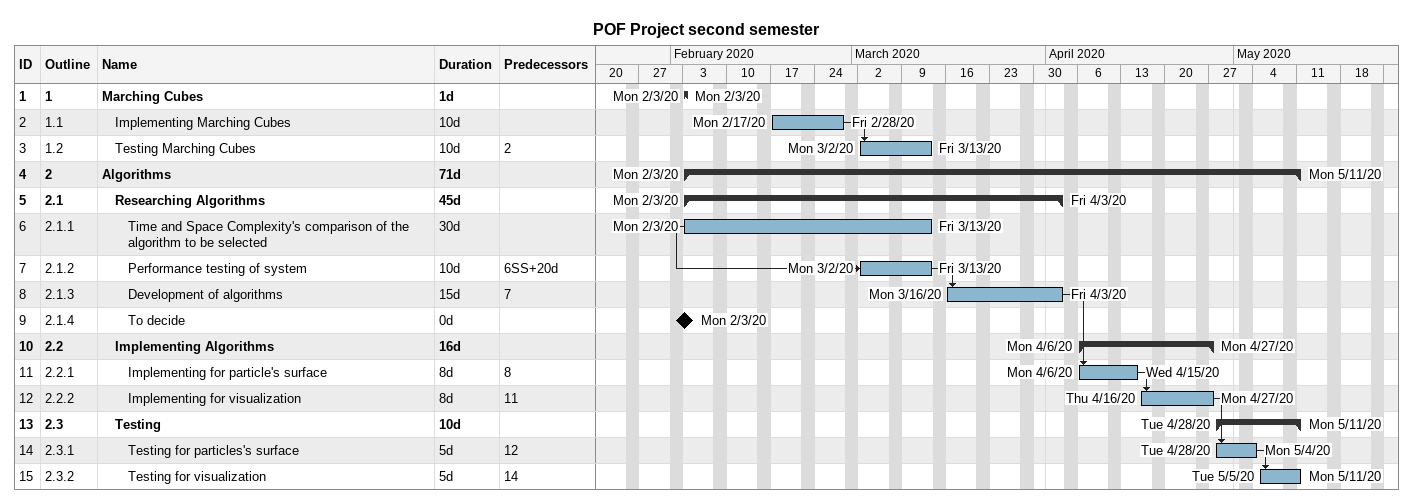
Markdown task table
POF Project second semester

| ID | WBS | Task | Duration | Start | Finish | Predecessors |
|---|---|---|---|---|---|---|
| 1 | 1 | **Marching Cubes** | 1d | 2020-02-03 | 2020-02-03 |  |
| 2 | 1.1 | Implementing Marching Cubes | 10d | 2020-02-17 | 2020-02-28 |  |
| 3 | 1.2 | Testing Marching Cubes | 10d | 2020-03-02 | 2020-03-13 | 2 |
| 4 | 2 | **Algorithms** | 71d | 2020-02-03 | 2020-05-11 |  |
| 5 | 2.1 | **Researching Algorithms** | 45d | 2020-02-03 | 2020-04-03 |  |
| 6 | 2.1.1 | Time and Space Complexity's comparison of the algorithm to be selected | 30d | 2020-02-03 | 2020-03-13 |  |
| 7 | 2.1.2 | Performance testing of system | 10d | 2020-03-02 | 2020-03-13 | 6SS+20d |
| 8 | 2.1.3 | Development of algorithms | 15d | 2020-03-16 | 2020-04-03 | 7 |
| 9 | 2.1.4 | To decide | 0d | 2020-02-03 | 2020-02-03 |  |
| 10 | 2.2 | **Implementing Algorithms** | 16d | 2020-04-06 | 2020-04-27 |  |
| 11 | 2.2.1 | Implementing for particle's surface | 8d | 2020-04-06 | 2020-04-15 | 8 |
| 12 | 2.2.2 | Implementing for visualization | 8d | 2020-04-16 | 2020-04-27 | 11 |
| 13 | 2.3 | **Testing** | 10d | 2020-04-28 | 2020-05-11 |  |
| 14 | 2.3.1 | Testing for particles's surface | 5d | 2020-04-28 | 2020-05-04 | 12 |
| 15 | 2.3.2 | Testing for visualization | 5d | 2020-05-05 | 2020-05-11 | 14 |
